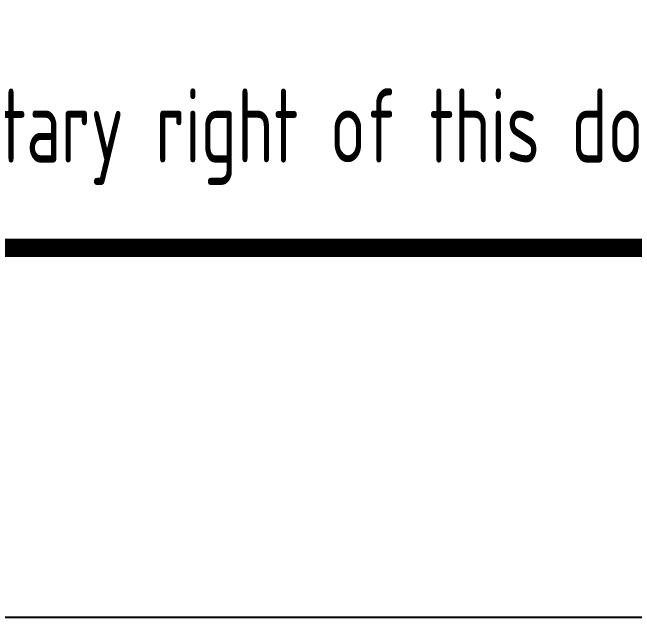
# Model space of a CAD drawing. Extents: x 9731685 to 18866768, y -962146 to 194094.
# Drawn here: x 9810355 to 9811196, y -608406 to -607588 of the extents above; entities that cross this region are included whole.
import ezdxf
from ezdxf.enums import TextEntityAlignment as Align

# ---------------------------------------------------------------- set-up
doc = ezdxf.new("R2010")
doc.units = 0
doc.header["$LTSCALE"] = 1000
doc.layers.get('0').update_dxf_attribs({"linetype": 'CONTINUOUS'})
doc.layers.add('BORDER', color=7, linetype='CONTINUOUS')
doc.styles.add('TSSD_Rein', font='Tssdeng.shx', dxfattribs={"width": 0.7, "bigfont": 'hztxt.shx'})

msp = doc.modelspace()

# ---------------------------------------------------------------- linework, layer by layer
msp.add_line((9809606.78, -607905.92), (9818606.78, -607905.92))
at = {"layer": 'BORDER'}
msp.add_lwpolyline([(9777056.78, -608406.28), (9777056.78, -578706.28), (9819106.78, -578706.28), (9819106.78, -608406.28)], close=True, dxfattribs=at)
at = {"layer": 'BORDER', "const_width": 25}
msp.add_lwpolyline([(9778306.78, -607906.28), (9778306.78, -579206.28), (9818606.78, -579206.28), (9818606.78, -607906.28)], close=True, dxfattribs=at)

# ---------------------------------------------------------------- texts
at = {"style": 'TSSD_Rein', "width": 0.7}
msp.add_text('The proprietary right of this document belongs to Anhui Huadong Chemical And Medical Engineering  Co.,Ltd.  and any replication or transfer to the 3rd. side is forbidden without its permission. ', height=100, dxfattribs=at).set_placement((9813979.98, -607755.92), align=Align.MIDDLE)

doc.saveas('drawing.dxf')
